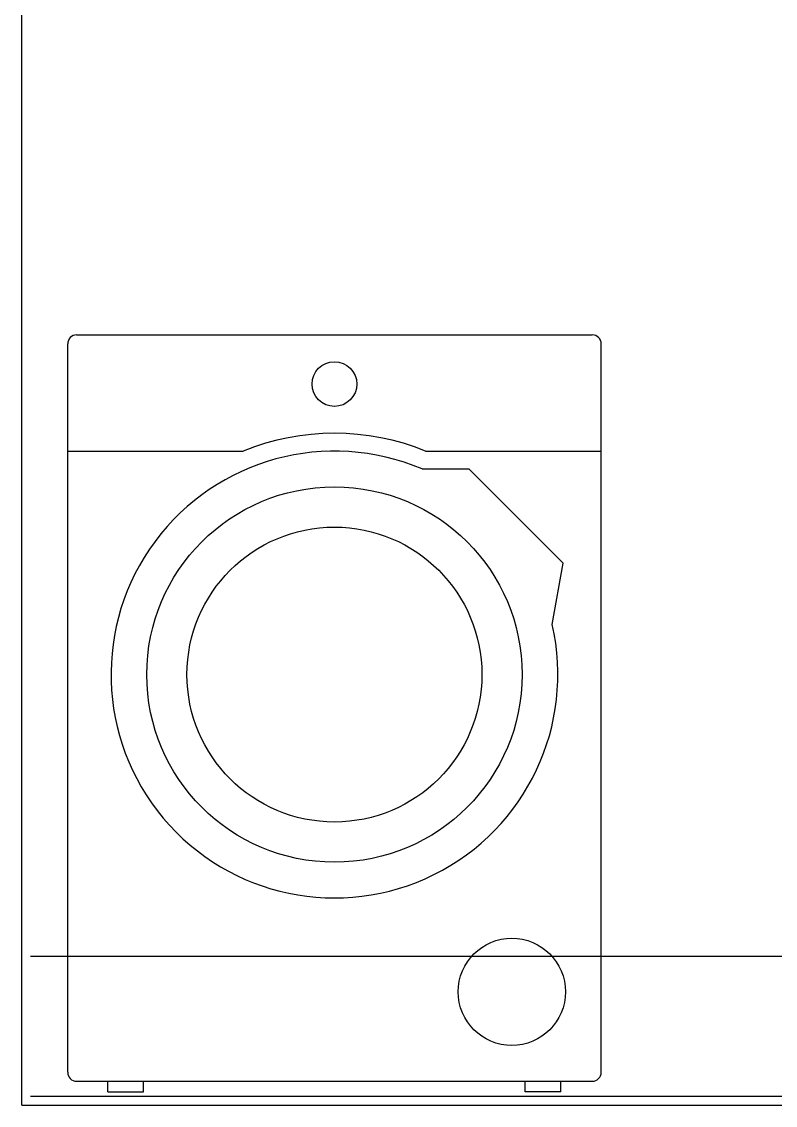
# Model space of a CAD drawing. Header units: millimetres. Extents: x 976 to 9349, y -1578 to 2211.
# Drawn here: x 2382.3 to 2466.6, y 59.9 to 181.1 of the extents above; entities that cross this region are included whole.
import ezdxf

# ---------------------------------------------------------------- set-up
doc = ezdxf.new("R2010")
doc.units = ezdxf.units.MM
for name, color, linetype in [('Płytki', 254, 'Continuous'), ('Urządzenia', 183, 'Continuous'), ('Ściany', 7, 'Continuous')]:
    doc.layers.add(name, color=color, linetype=linetype)

# ---------------------------------------------------------------- blocks, each defined once
blk = doc.blocks.new('Z$W@#27038')
for p, q in [((0, 2.2), (0, 83.7)), ((1, 84.7), (58.7, 84.7)), ((59.7, 2.2), (59.7, 83.7)), ((0, 71.7), (19.65, 71.7)), ((40.05, 71.7), (59.7, 71.7)), ((39.65, 69.7), (44.89, 69.7)), ((55.43, 59.16), (44.89, 69.7)), ((54.21, 52.31), (55.43, 59.16)), ((1, 1.2), (58.7, 1.2)), ((4.5, 0), (4.5, 1.2)), ((4.5, 0), (8.5, 0)), ((8.5, 0), (8.5, 1.2)), ((51.2, 0), (51.2, 1.2)), ((55.2, 0), (51.2, 0)), ((55.2, 0), (55.2, 1.2))]:
    blk.add_line(p, q)
for centre, radius in [((29.85, 79.2), 2.5), ((29.85, 46.7), 21), ((29.85, 46.7), 16.5), ((49.7, 11.2), 6)]:
    blk.add_circle(centre, radius)
for centre, radius, start, end in [((1, 83.7), 1, 90, 180), ((58.7, 83.7), 1, 0, 90), ((29.85, 46.7), 27, 67.8084, 112.1916), ((29.85, 46.7), 25, 66.9261, 12.9677), ((1, 2.2), 1, 180, 270), ((58.7, 2.2), 1, 270, 0)]:
    blk.add_arc(centre, radius, start, end)
blk = doc.blocks.new('Z$W@#22483')
for q in [(0, 257.2), (237.3, 0)]:
    blk.add_line((0, 0), q)

msp = doc.modelspace()

# ---------------------------------------------------------------- linework, layer by layer
at = {"layer": 'Płytki'}
for p, q in [((2383.306, 76.568), (2548.606, 76.568)), ((2547.606, 60.868), (2383.306, 60.868))]:
    msp.add_line(p, q, dxfattribs=at)

# ---------------------------------------------------------------- block references
at = {"layer": 'Urządzenia'}
msp.add_blockref('Z$W@#27038', (2387.456, 61.368), dxfattribs=at)
at = {"layer": 'Ściany'}
msp.add_blockref('Z$W@#22483', (2382.306, 59.868), dxfattribs=at)

doc.saveas('drawing.dxf')
